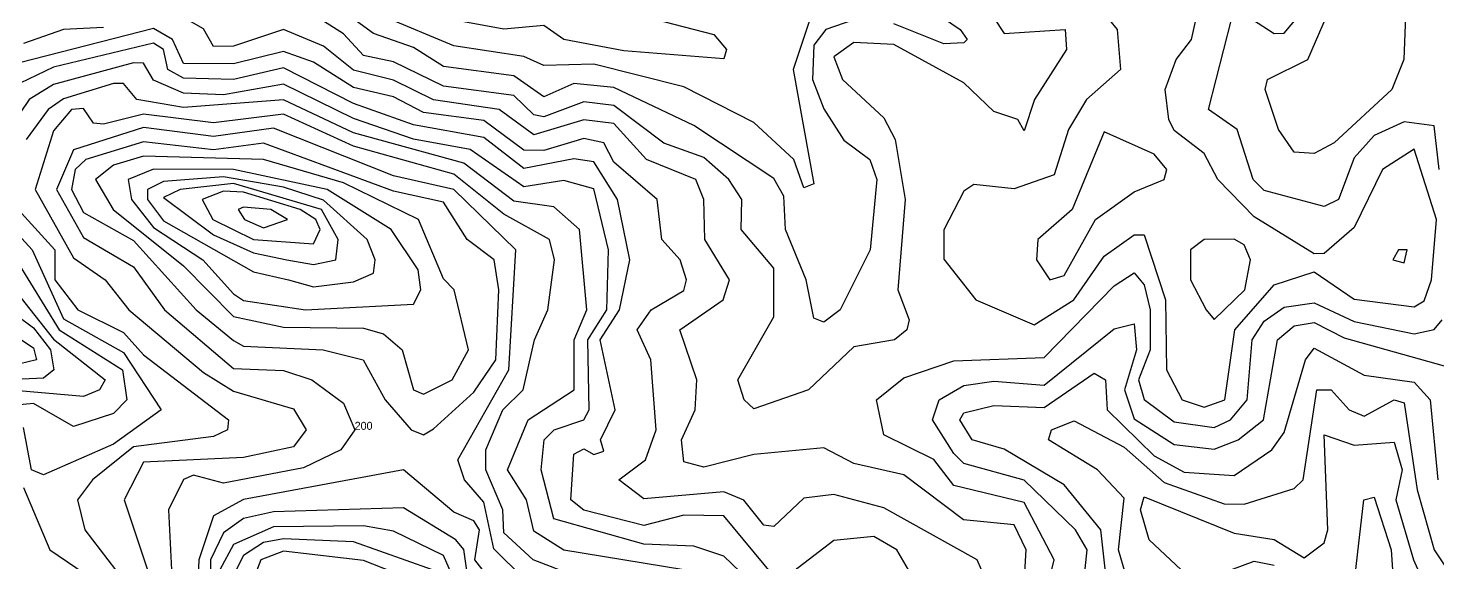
# Model space of a CAD drawing. Header units: metres. Extents: x 310028 to 360472, y 4137098 to 4159193.
# Drawn here: x 314640 to 316753, y 4141263 to 4142064 of the extents above; entities that cross this region are included whole.
import ezdxf

# ---------------------------------------------------------------- set-up
doc = ezdxf.new("R2010")
doc.units = ezdxf.units.M
for name, color, linetype in [('CONTOUR', 254, 'Continuous'), ('CONTOUR_INDEX', 33, 'Continuous'), ('CONTOUR_LABELS', 7, 'Continuous')]:
    doc.layers.add(name, color=color, linetype=linetype)

msp = doc.modelspace()

# ---------------------------------------------------------------- linework, layer by layer
at = {"layer": 'CONTOUR'}
for points, elevation in [([(316369.6, 4141507.5), (316402.5, 4141496.6), (316433.3, 4141507.5), (316448.5, 4141612.5), (316507.5, 4141680), (316567.5, 4141699.2), (316627.5, 4141658.2), (316717.5, 4141646.6), (316732.5, 4141655.9), (316743.2, 4141687.5), (316751, 4141777.5), (316717.5, 4141883.2), (316670, 4141852.5), (316627.5, 4141765.6), (316582.5, 4141727), (316567.5, 4141726.2), (316477.5, 4141781.6), (316423.2, 4141837.5), (316402.5, 4141876.6), (316357.5, 4141911.1), (316349.4, 4141927.5), (316344.3, 4141972.5), (316360.4, 4142017.5), (316383.7, 4142047.5), (316402.5, 4142133.2)], 140), ([(316705.8, 4142122.5), (316701.9, 4142017.5), (316683.9, 4141972.5), (316597.5, 4141892.7), (316567.5, 4141876.7), (316537.5, 4141878.8), (316513.9, 4141912.5), (316494.1, 4141972.5), (316497.7, 4141987.5), (316558, 4142017.5), (316597.5, 4142108.7)], 120), ([(315877.5, 4142076.9), (315835.4, 4142062.5), (315817.5, 4142039), (315815.2, 4141987.5), (315832.5, 4141943.4), (315862.5, 4141896.5), (315901.5, 4141867.5), (315912, 4141837.5), (315902, 4141732.5), (315857, 4141642.5), (315832.5, 4141623.7), (315817.5, 4141629.8), (315806.1, 4141687.5), (315775.1, 4141762.5), (315772.5, 4141812.5), (315757.5, 4141839), (315637.5, 4141918.5), (315517.5, 4141975.4), (315457.5, 4141981.7), (315412.5, 4141961.5), (315367.5, 4141993), (315262.5, 4142006.9), (315217.5, 4142035.6), (315157.5, 4142056.7), (315097.5, 4142099.8)], 120), ([(315971.2, 4142107.5), (316037, 4142062.5), (316047.5, 4142047.5), (316042.5, 4142042.4), (316012.5, 4142040.8), (315937.5, 4142071.2)], 120), ([(316237.5, 4142104.5), (316272.1, 4142062.5), (316276.9, 4142002.5), (316226.2, 4141957.5), (316199.1, 4141912.5), (316177.5, 4141844.6), (316117.5, 4141823.5), (316057.5, 4141830.3), (316042.5, 4141820.3), (316012.5, 4141762.3), (316012.5, 4141718.3), (316060.2, 4141657.5), (316147.5, 4141619.7), (316207.3, 4141657.5), (316252.5, 4141722.8), (316297.5, 4141754.9), (316312.5, 4141754.5), (316344.8, 4141657.5), (316346.2, 4141552.5), (316369.6, 4141507.5)], 140), ([(316474.8, 4142077.5), (316507.5, 4142056.4), (316522.5, 4142057.1), (316564.7, 4142107.5)], 130), ([(316132.5, 4141231.8), (316135.5, 4141282.5), (316117.5, 4141319.9), (316041.6, 4141327.5), (315952.5, 4141395.2), (315877.5, 4141412.2), (315832.5, 4141435.5), (315727.5, 4141425.7), (315652.5, 4141406.7), (315622.5, 4141414.7), (315618.9, 4141447.5), (315639.3, 4141492.5), (315642.1, 4141537.5), (315616.6, 4141612.5), (315681.3, 4141657.5), (315691.2, 4141687.5), (315654.2, 4141747.5), (315652.6, 4141807.5), (315640.4, 4141837.5), (315566.4, 4141867.5), (315517.5, 4141921.8), (315472.5, 4141927.3), (315397.5, 4141904.7), (315345.7, 4141942.5), (315247.5, 4141957.3), (315187.5, 4141986.5), (315127.5, 4142001.3), (315082.5, 4142037.4), (315022.5, 4142062.6), (314947.5, 4142037.6), (314917.5, 4142037.2), (314902.5, 4142063.7), (314857.5, 4142089.1)], 140), ([(316087.5, 4142080), (316102.5, 4142056.3), (316194, 4142062.5), (316196.1, 4142032.5), (316148, 4141957.5), (316132.5, 4141910.8), (316123.1, 4141927.5), (316087.5, 4141939.4), (316042.5, 4141982.3), (315937.5, 4142039.9), (315877.5, 4142043.1), (315847.5, 4142021.4), (315860.4, 4141987.5), (315922.5, 4141930.3), (315939.2, 4141897.5), (315954.4, 4141807.5), (315943.3, 4141672.5), (315960.2, 4141627.5), (315956.7, 4141612.5), (315938.4, 4141597.5), (315877.5, 4141586.7), (315809.2, 4141522.5), (315727.5, 4141493.8), (315713, 4141507.5), (315703.7, 4141537.5), (315757.5, 4141631.6), (315757.5, 4141704.6), (315708.7, 4141762.5), (315709.3, 4141807.5), (315690.2, 4141837.5), (315652.5, 4141870.5), (315592.5, 4141892.1), (315517.5, 4141948.5), (315472.5, 4141954.3), (315412.5, 4141931.7), (315397.5, 4141934.5), (315367.5, 4141963.6), (315262.5, 4141977.5), (315187.5, 4142013.9), (315142.5, 4142023.7), (315112.5, 4142056), (315067.5, 4142084.4)], 130), ([(315817.5, 4142095.5), (315786.3, 4142002.5), (315817.5, 4141831.2), (315802.5, 4141825.3), (315787.2, 4141867.5), (315727.5, 4141923.1), (315622.5, 4141976.6), (315487.5, 4142010.6), (315412.5, 4142008.6), (315382.5, 4142022), (315277.5, 4142038.1), (315172.5, 4142082.2)], 110), ([(316755.1, 4141852.5), (316747.5, 4141918.1), (316702.5, 4141923.9), (316657.5, 4141903.7), (316627.5, 4141869.9), (316603.9, 4141807.5), (316582.5, 4141797.4), (316492.5, 4141821.3), (316476.2, 4141837.5), (316452.2, 4141912.5), (316409.3, 4141942.5), (316443.6, 4142077.5)], 130), ([(314752.5, 4142065.4), (314692.5, 4142062.7), (314632.5, 4142041.5)], 140), ([(315757.5, 4141243), (315682.5, 4141333.4), (315622.5, 4141334.6), (315562.5, 4141319), (315472.5, 4141342.3), (315453.1, 4141357.5), (315457.5, 4141425.8), (315472.5, 4141434.2), (315487.5, 4141425.6), (315502.5, 4141430.7), (315497.6, 4141447.5), (315519.4, 4141492.5), (315497.2, 4141597.5), (315526, 4141642.5), (315541.8, 4141717.5), (315523.2, 4141807.5), (315487.5, 4141864), (315457.5, 4141868.8), (315382.5, 4141854), (315322.5, 4141900.5), (315217.5, 4141919.7), (315127.5, 4141951.6), (315022.5, 4142005), (314947.5, 4141987.6), (314872.5, 4141989.3), (314849, 4142002.5), (314842.5, 4142032.5), (314827.5, 4142041.8), (314677.5, 4142006.2), (314602.5, 4141970.1)], 160), ([(315719.6, 4141237.5), (315682.5, 4141273.1), (315637.5, 4141287.9), (315562.5, 4141290.9), (315427.5, 4141328.9), (315408.7, 4141402.5), (315413.4, 4141447.5), (315428.1, 4141462.5), (315472.5, 4141477.3), (315480.7, 4141492.5), (315478.4, 4141597.5), (315507.2, 4141642.5), (315509.5, 4141732.5), (315487.5, 4141823.8), (315442.5, 4141836.1), (315382.5, 4141826.7), (315302.2, 4141882.5), (315217.5, 4141897.9), (315127.5, 4141929), (315022.5, 4141980.6), (314932.5, 4141964.8), (314872.5, 4141967.1), (314827.5, 4141986.6), (314812.5, 4142012.2), (314797.5, 4142012.4), (314677.5, 4141979.8), (314641.1, 4141957.5), (314602.5, 4141900.7)], 170), ([(315622.5, 4141252.6), (315442.5, 4141282.2), (315397.5, 4141310.4), (315386.7, 4141357.5), (315358.2, 4141402.5), (315389.1, 4141477.5), (315458, 4141522.5), (315458.3, 4141597.5), (315477.1, 4141642.5), (315465.9, 4141762.5), (315427.5, 4141796.5), (315367.5, 4141805.3), (315292.5, 4141862.2), (315127.5, 4141907.8), (315022.5, 4141957), (314872.5, 4141945.4), (314802.5, 4141957.5), (314782.5, 4141981.3), (314767.5, 4141981.5), (314692.5, 4141958.5), (314669.4, 4141942.5), (314636.8, 4141897.5)], 180), ([(315457.5, 4141243.9), (315396.9, 4141267.5), (315352.5, 4141308.2), (315351, 4141342.5), (315325.5, 4141402.5), (315325.9, 4141432.5), (315351, 4141492.5), (315381.6, 4141522.5), (315398.5, 4141597.5), (315418.7, 4141642.5), (315428.6, 4141717.5), (315421.2, 4141747.5), (315352.5, 4141785.5), (315277.5, 4141845.9), (315127.5, 4141887.8), (315022.5, 4141935.8), (314917.5, 4141922.8), (314812.5, 4141935.8), (314752.5, 4141920.5), (314737.5, 4141921.9), (314722.5, 4141943.9), (314704.8, 4141942.5), (314677.5, 4141910.6), (314650.3, 4141822.5), (314707.5, 4141720.2), (314755.3, 4141687.5), (314790.6, 4141642.5), (314902.5, 4141548.4), (314947.5, 4141520.6), (315037.5, 4141493.8), (315056.3, 4141462.5), (315037.5, 4141436.9), (314962.5, 4141421), (314812.5, 4141414.2), (314783.3, 4141357.5), (314827.5, 4141225.9)], 190), ([(315214, 4141462.5), (315232.5, 4141455.2), (315247.5, 4141464), (315307.5, 4141519), (315340.6, 4141567.5), (315345.3, 4141672.5), (315338.4, 4141717.5), (315297.7, 4141747.5), (315262.5, 4141803.9), (315187.5, 4141820.3), (314992.5, 4141892), (314917.5, 4141881.9), (314812.5, 4141894.1), (314726.2, 4141867.5), (314710, 4141852.5), (314704.7, 4141822.5), (314722.5, 4141788.3), (314797.5, 4141746.3), (314891.4, 4141642.5), (314947.5, 4141596.6), (314962.5, 4141588.1), (315082, 4141582.5), (315141.7, 4141567.5), (315174.7, 4141507.5), (315214, 4141462.5)], 210), ([(315217.4, 4141522.5), (315232.5, 4141516.1), (315275.1, 4141537.5), (315299.6, 4141582.5), (315278.3, 4141672.5), (315262.5, 4141688.8), (315224.8, 4141777.5), (315112.5, 4141832.7), (314992.5, 4141867.5), (314812.5, 4141872.5), (314767.5, 4141859.3), (314740.6, 4141837.5), (314766.9, 4141792.5), (314872.5, 4141708.1), (314947.5, 4141632.4), (315022.5, 4141616.1), (315142.5, 4141614.6), (315172.5, 4141606.6), (315200.5, 4141582.5), (315217.4, 4141522.5)], 220), ([(315055.5, 4141642.5), (315217.5, 4141650.6), (315228.4, 4141672.5), (315224.4, 4141702.5), (315183.9, 4141762.5), (315088, 4141822.5), (314947.5, 4141852.8), (314827.5, 4141853), (314789.6, 4141837.5), (314794.7, 4141807.5), (314827.5, 4141765.6), (314901.6, 4141717.5), (314947.5, 4141666.3), (314962.5, 4141656.1), (315055.5, 4141642.5)], 230), ([(315030.1, 4141687.5), (315067.5, 4141676.8), (315127.5, 4141684.2), (315157.5, 4141697.5), (315159.9, 4141717.5), (315147.7, 4141747.5), (315082.5, 4141806.6), (315022.5, 4141826.2), (314932.5, 4141841.6), (314842.5, 4141834.7), (314818.6, 4141822.5), (314818.6, 4141807.5), (314842.5, 4141775.7), (314977.5, 4141699.1), (315030.1, 4141687.5)], 240), ([(314977.2, 4141747.5), (315067.5, 4141741.2), (315077.3, 4141762.5), (315071.1, 4141777.5), (315047.5, 4141792.5), (314962.5, 4141818.6), (314932.5, 4141820.1), (314900.6, 4141807.5), (314916.3, 4141777.5), (314977.2, 4141747.5)], 260), ([(314587.5, 4141795.4), (314645.6, 4141732.5), (314692.5, 4141628.6), (314782.5, 4141578.6), (314838.9, 4141492.5), (314767.5, 4141441), (314662.5, 4141395.1), (314644.8, 4141402.5), (314632.5, 4141466.2)], 170), ([(314624.5, 4141792.5), (314679.4, 4141732.5), (314679.8, 4141687.5), (314714.3, 4141642.5), (314782.5, 4141608.5), (314812.5, 4141574.7), (314939.9, 4141477.5), (314938.5, 4141462.5), (314917.5, 4141452.5), (314797.5, 4141436.8), (314736.2, 4141387.5), (314713.8, 4141357.5), (314724.5, 4141312.5), (314770.8, 4141252.5)], 180), ([(314964, 4141777.5), (314992.5, 4141765), (315028.3, 4141777.5), (315003.2, 4141792.5), (314962.5, 4141796.3), (314954.6, 4141792.5), (314964, 4141777.5)], 270), ([(314621.4, 4141717.5), (314685.9, 4141612.5), (314781, 4141552.5), (314787.3, 4141507.5), (314767.5, 4141486.8), (314707.5, 4141467.3), (314647.5, 4141501.9), (314542.5, 4141492)], 160), ([(316162.5, 4141205.7), (316177.7, 4141267.5), (316132.5, 4141353.4), (316027.5, 4141378.8), (315997.5, 4141417.9), (315922.5, 4141455.1), (315911.2, 4141507.5), (315952.5, 4141540.5), (316027.5, 4141566.1), (316162.5, 4141570.9), (316267.5, 4141678.5), (316297.5, 4141697.7), (316312.5, 4141679.7), (316321.4, 4141642.5), (316321.5, 4141582.5), (316303.9, 4141537.5), (316312.5, 4141508.1), (316357.5, 4141474.4), (316417.5, 4141466.2), (316442.1, 4141477.5), (316467, 4141507.5), (316474.5, 4141597.5), (316492.5, 4141625.1), (316522.5, 4141646.3), (316567.5, 4141652.9), (316627.5, 4141624.7), (316717.5, 4141606.3), (316747.5, 4141612.8), (316759.3, 4141627.5)], 130), ([(314570.6, 4141672.5), (314647.5, 4141615.3), (314673, 4141582.5), (314678.3, 4141552.5), (314662.5, 4141540.1), (314587.5, 4141536.4)], 140), ([(314557.5, 4141644.6), (314647.5, 4141585.4), (314652, 4141567.5), (314526.8, 4141537.5)], 130), ([(316217.5, 4141192.5), (316227.2, 4141282.5), (316209.8, 4141312.5), (316132.5, 4141387), (316042.5, 4141412.1), (316027.5, 4141427.2), (315995.1, 4141477.5), (316005.2, 4141507.5), (316042.5, 4141528.7), (316087.5, 4141535.2), (316162.5, 4141529.3), (316267.5, 4141613.7), (316297.5, 4141621.5), (316300.9, 4141582.5), (316283, 4141522.5), (316297.5, 4141478.8), (316357.5, 4141440.5), (316417.5, 4141433.5), (316453.3, 4141447.5), (316491.6, 4141477.5), (316512.4, 4141597.5), (316537.5, 4141618.1), (316567.5, 4141623.3), (316612.5, 4141600.4), (316762.5, 4141558.3)], 120), ([(316257.9, 4141222.5), (316247.5, 4141312.5), (316192.5, 4141379.8), (316102.5, 4141433.4), (316055, 4141447.5), (316036.1, 4141477.5), (316042.5, 4141487.9), (316087.5, 4141498.8), (316162.5, 4141496), (316237.5, 4141547.2), (316254.9, 4141537.5), (316257, 4141492.5), (316327.5, 4141423.3), (316372.5, 4141399.1), (316447.5, 4141393.9), (316504.2, 4141432.5), (316522.5, 4141458.4), (316554.6, 4141567.5), (316567.5, 4141584.7), (316642.5, 4141544.2), (316717.5, 4141533.9), (316741.5, 4141507.5), (316753.1, 4141387.5)], 110), ([(316367.9, 4141252.5), (316319.9, 4141297.5), (316307.3, 4141342.5), (316312.5, 4141362.3), (316447.5, 4141307.8), (316507.5, 4141298.1), (316552.5, 4141270.8), (316582.5, 4141293.3), (316588.2, 4141312.5), (316582.5, 4141455.2), (316627.5, 4141439.4), (316687.5, 4141444), (316699.4, 4141402.5), (316690, 4141357.5), (316716.6, 4141267.5), (316807.5, 4141064.1)], 90), ([(315337.5, 4141231.1), (315309.3, 4141267.5), (315316, 4141312.5), (315307.5, 4141326.1), (315277.5, 4141339), (315202.5, 4141402.3), (314962.5, 4141358.3), (314917.5, 4141333.6), (314895.3, 4141267.5), (314891.7, 4141177.5)], 210), ([(314632.5, 4141375.9), (314672.3, 4141282.5), (314737.5, 4141238.2), (314767.5, 4141157.3), (314817.5, 4141117.5), (314901, 4141012.5), (314845.7, 4140952.5), (314842.5, 4140887.6), (314827.5, 4140850.9), (314812.5, 4140850.5), (314797.5, 4140888.5), (314707.5, 4140918.4), (314617.5, 4140897.8)], 170), ([(316623.1, 4141192.5), (316642, 4141357.5), (316657.5, 4141361.8), (316683, 4141282.5), (316685.8, 4141237.5)], 80), ([(315299.2, 4141237.5), (315292.5, 4141283.1), (315280.9, 4141297.5), (315202.5, 4141345.6), (315007.5, 4141339.7), (314962.5, 4141329.8), (314932.5, 4141307.9), (314913.1, 4141267.5), (314913.6, 4141192.5)], 220), ([(315284.6, 4141222.5), (315262.5, 4141274.2), (315187.5, 4141310.5), (315142.5, 4141318.8), (315007.5, 4141317.2), (314947.5, 4141290.7), (314927, 4141252.5)], 230), ([(315245.7, 4141252.5), (315127.5, 4141294.8), (315022.5, 4141299.2), (314992.5, 4141293.7), (314962.5, 4141273.9), (314951.3, 4141252.5)], 240), ([(315959.5, 4141252.5), (315941.9, 4141282.5), (315907.5, 4141302.7), (315847.5, 4141296.7), (315772.5, 4141239.2)], 160), ([(316442.7, 4141252.5), (316477.5, 4141265.6), (316507.5, 4141259.7)], 80)]:
    msp.add_lwpolyline(points, dxfattribs=dict(at, elevation=elevation))
at = {"layer": 'CONTOUR_INDEX'}
for points, elevation in [([(315547.5, 4142086.2), (315667.5, 4142055.2), (315686.7, 4142032.5), (315682.5, 4142018.3), (315532.5, 4142030.6), (315442.5, 4142047.4), (315412.5, 4142068.3), (315352.5, 4142062.8), (315292.5, 4142074.2)], 100), ([(316069, 4141252.5), (316062.5, 4141267.5), (315922.5, 4141345.6), (315847.5, 4141365.6), (315802.5, 4141359.9), (315757.5, 4141317.7), (315742.5, 4141319.6), (315712.5, 4141356.9), (315682.5, 4141369.5), (315562.5, 4141359.1), (315525.1, 4141387.5), (315565.2, 4141417.5), (315581.1, 4141462.5), (315573.1, 4141567.5), (315552.4, 4141612.5), (315573.6, 4141642.5), (315622.5, 4141671.2), (315626.3, 4141687.5), (315617.1, 4141717.5), (315589.7, 4141747.5), (315582.7, 4141807.5), (315517.5, 4141863.5), (315502.5, 4141892.4), (315472.5, 4141899.2), (315412.5, 4141880.9), (315382.5, 4141881.8), (315322.5, 4141926.3), (315232.5, 4141938.3), (315187.5, 4141961.8), (315127.5, 4141975.7), (315067.5, 4142013.4), (315022.5, 4142029.5), (314947.5, 4142011), (314872.5, 4142011.5), (314855.9, 4142047.5), (314827.5, 4142064), (314587.3, 4142002.5)], 150), ([(315382.5, 4141239.6), (315337.5, 4141284.1), (315322.5, 4141353.9), (315293.6, 4141387.5), (315283.8, 4141417.5), (315360.2, 4141552.5), (315370.9, 4141732.5), (315277.5, 4141822.9), (315187.5, 4141843.3), (315007.5, 4141914.5), (314917.5, 4141902.3), (314812.5, 4141915.4), (314707.5, 4141882.3), (314682.1, 4141822.5), (314722.5, 4141750.8), (314797.5, 4141706.8), (314844.1, 4141642.5), (314947.5, 4141554.5), (315022.5, 4141551.5), (315064.8, 4141537.5), (315112.5, 4141502.5), (315129.1, 4141462.5), (315108.4, 4141432.5), (315052.5, 4141405.3), (314932.5, 4141382.6), (314887.5, 4141394.3), (314872.5, 4141388.1), (314850.1, 4141342.5), (314854.6, 4141252.5)], 200), ([(316171.3, 4141687.5), (316192.5, 4141693.9), (316239.9, 4141777.5), (316297.5, 4141819.4), (316342.4, 4141837.5), (316346.4, 4141852.5), (316327.5, 4141875.5), (316252.5, 4141909), (316204.5, 4141792.5), (316153.2, 4141747.5), (316151.4, 4141717.5), (316171.3, 4141687.5)], 150), ([(315027.4, 4141717.5), (315067.5, 4141710.3), (315101, 4141717.5), (315104.3, 4141747.5), (315079.4, 4141792.5), (314947.5, 4141831.5), (314867.7, 4141822.5), (314842.5, 4141810.7), (314917.5, 4141754.5), (314977.5, 4141727.9), (315027.4, 4141717.5)], 250), ([(314557.5, 4141749.6), (314677.5, 4141598.4), (314754.9, 4141537.5), (314746.6, 4141522.5), (314722.5, 4141512.2), (314602.5, 4141523.1)], 150), ([(316405.4, 4141642.5), (316417.5, 4141627.8), (316463.3, 4141672.5), (316471.8, 4141717.5), (316462.5, 4141739.8), (316447.5, 4141748.4), (316402.5, 4141747.8), (316382, 4141732.5), (316381.9, 4141687.5), (316405.4, 4141642.5)], 150), ([(316685.4, 4141717.5), (316702.5, 4141712.8), (316706.7, 4141732.5), (316693.8, 4141732.5), (316685.4, 4141717.5)], 150), ([(316291.5, 4141222.5), (316274.2, 4141282.5), (316282.5, 4141360.2), (316242.7, 4141402.5), (316169.4, 4141447.5), (316173.9, 4141462.5), (316207.5, 4141475.9), (316282.5, 4141436.7), (316342.5, 4141383.4), (316432.5, 4141351.5), (316462.5, 4141350.9), (316537.5, 4141374.3), (316551, 4141387.5), (316571.3, 4141522.5), (316593.1, 4141522.5), (316620.1, 4141492.5), (316642.5, 4141483), (316687.5, 4141507.2), (316702.5, 4141503), (316721.8, 4141372.5), (316747.4, 4141282.5), (316777.5, 4141237.7)], 100), ([(315217.5, 4141237.2), (315142.5, 4141266.5), (315022.5, 4141280.8), (314988.4, 4141267.5), (314977, 4141237.5)], 250)]:
    msp.add_lwpolyline(points, dxfattribs=dict(at, elevation=elevation))

# ---------------------------------------------------------------- texts
at = {"layer": 'CONTOUR_LABELS'}
msp.add_text('200', height=12, dxfattribs=at).set_placement((315129.1, 4141462.5))

doc.saveas('drawing.dxf')
